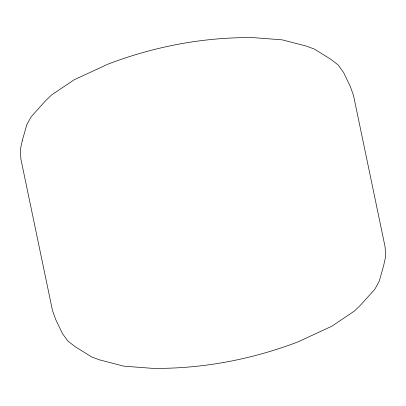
<?xml version="1.0" encoding="UTF-8"?>
<svg xmlns="http://www.w3.org/2000/svg" width="406" height="406" viewBox="0 0 406 406"><rect width="100%" height="100%" fill="white"/><g stroke="black" fill="none" stroke-linecap="round" stroke-linejoin="round"><path stroke-width="0.61" d="M22.34 140.425L20.3 149.748L20.919 159.218L52.506 310.61L55.734 319.578L62.412 333.539L67.883 341.065L75.267 346.76L91.685 356.96L99.643 359.899L123.779 366.146L154.828 368.531L159.994 368.384C207.085 367.958 253.892 358.676 297.872 341.923L331.839 326.216L354.463 310.996L360.259 305.413L374.819 289.27L379.204 281.317L383.66 265.575L385.7 256.252L385.081 246.782L353.494 95.39L350.266 86.422L343.588 72.461L338.117 64.935L330.733 59.24L314.315 49.04L306.357 46.101L282.221 39.854L251.172 37.469L246.006 37.616C198.899 37.981 152.113 47.324 108.128 64.077L74.161 79.784L51.537 95.004L45.741 100.586L31.181 116.73L26.796 124.683L22.34 140.425"/></g></svg>
